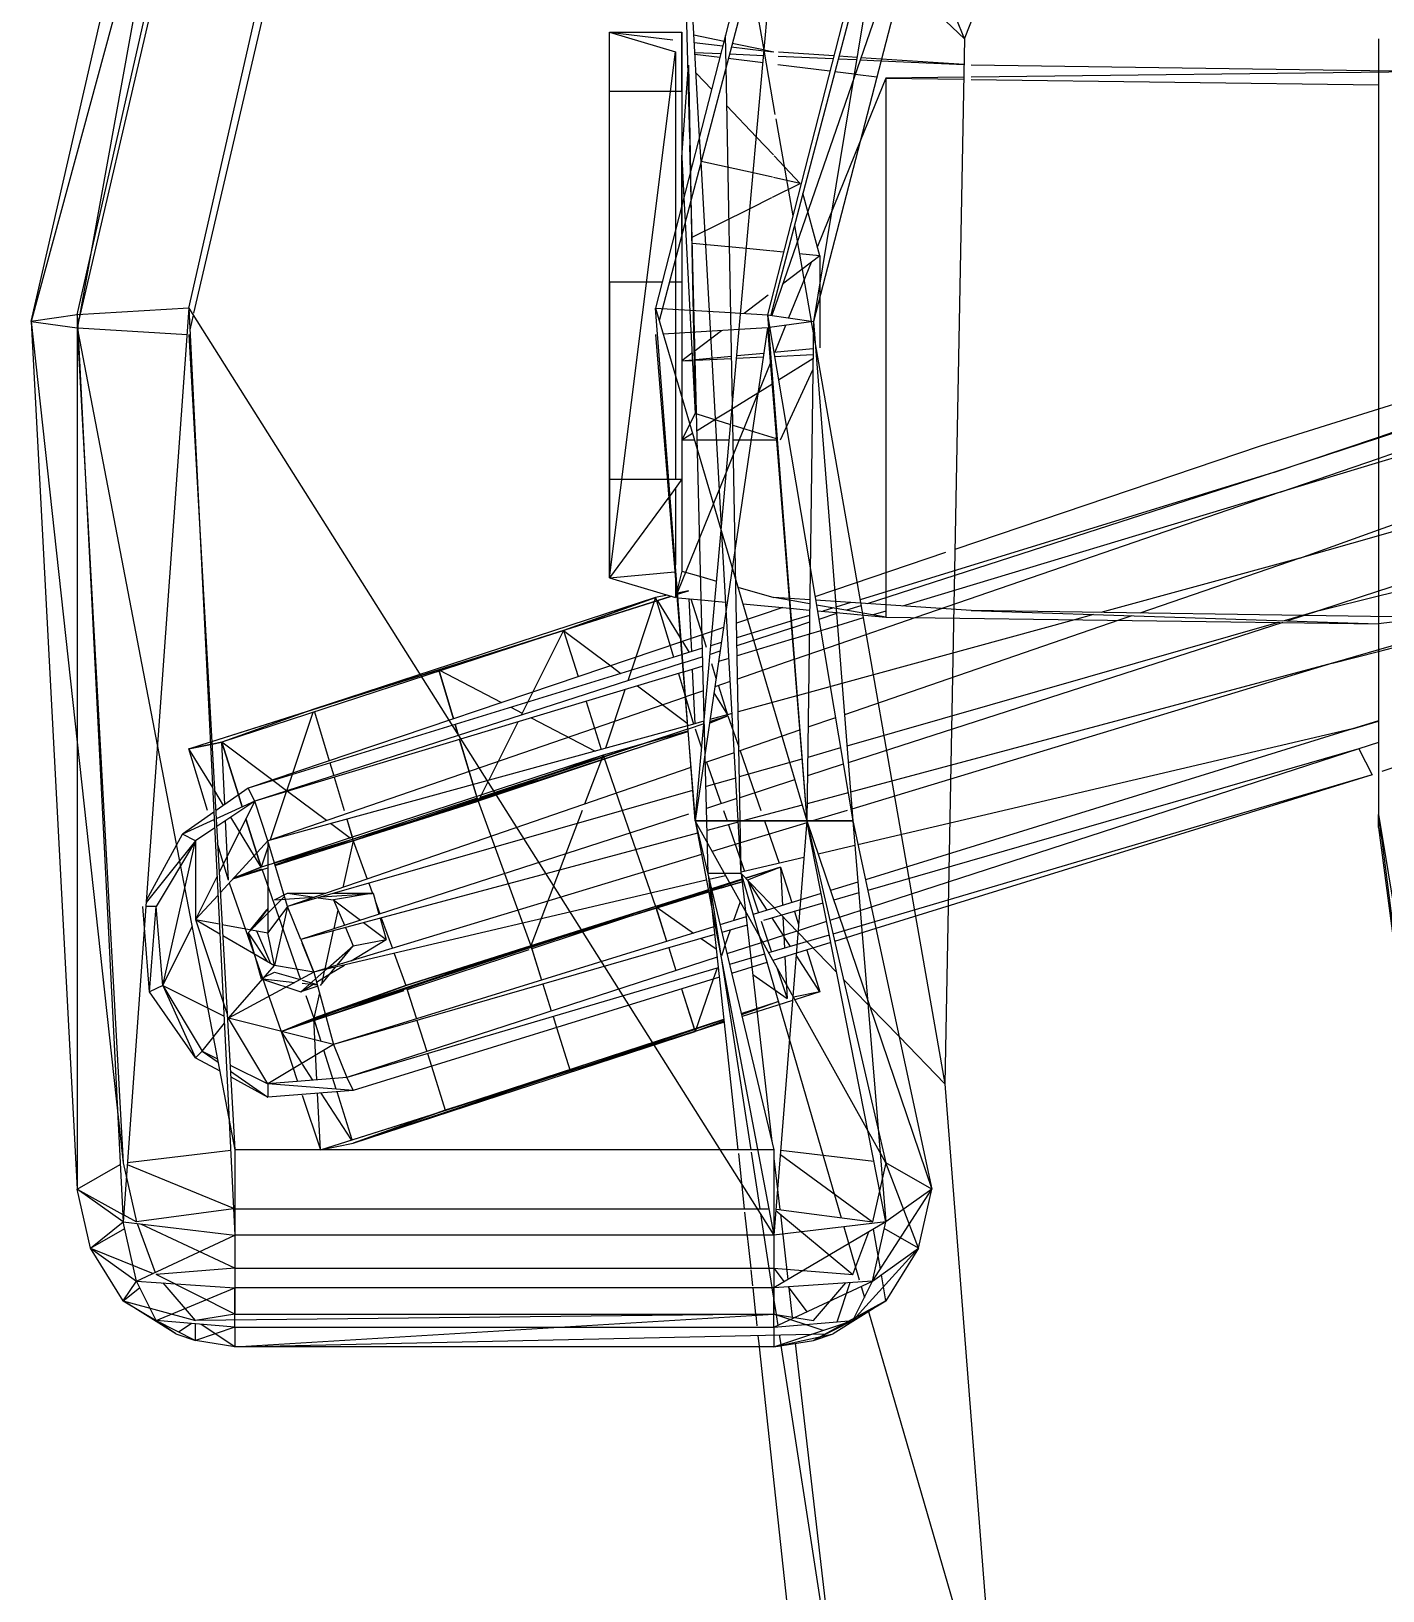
# Model space of a CAD drawing. Header units: millimetres. Extents: x -21051 to 202668, y -15646 to 13691.
# Drawn here: x -11579.2 to -11416, y -6553.3 to -6365 of the extents above; entities that cross this region are included whole.
import ezdxf

# ---------------------------------------------------------------- set-up
doc = ezdxf.new("R2010")
doc.units = ezdxf.units.MM
for name, color, linetype, lineweight in [('A-ANNO-DIMS', 211, 'Continuous', 9), ('A-ANNO-DIMS-100', 211, 'Continuous', 9), ('G-IMPT', 8, 'Continuous', 5), ('I-FURN', 30, 'Continuous', 5)]:
    doc.layers.add(name, color=color, linetype=linetype, lineweight=lineweight)
doc.layers.get('0').off()
doc.layers.get('I-FURN').off()
doc.styles.add('Arial_3', font='arial.ttf', dxfattribs={"height": 100})
doc.dimstyles.new('Arial_1_0', dxfattribs={"dimscale": 304.8, "dimtxt": 102.02594, "dimasz": 0.328084, "dimexe": 0.328084, "dimexo": 0.0625, "dimgap": 0.082021, "dimtad": 1, "dimdec": 0, "dimzin": 0, "dimdsep": 46, "dimtxsty": 'Arial_3', "dimblk1": 'OBLIQUE', "dimblk2": 'OBLIQUE', "dimsah": 1, "dimcen": 0.09, "dimdle": 0.328084, "dimazin": 0, "dimtfac": 1, "dimtdec": 4, "dimtix": 1, "dimtmove": 0, "dimatfit": 3, "dimfxl": 0.492126, "dimfxlon": 1, "dimtvp": 1, "dimtolj": 1, "dimtzin": 0, "dimarcsym": 2})

# ---------------------------------------------------------------- blocks, each defined once
blk = doc.blocks.new('Aeron_Work_Chair_3485 - Aeron Work Chair_dwg-V2-00_Ground floor')
at = {"layer": 'G-IMPT'}
for p, q in [((-95.25, 305.59), (24.61, 338.14)), ((24.61, 338.14), (-92.87, 311.15)), ((23.81, 332.58), (24.61, 338.14)), ((24.61, 338.14), (129.38, 332.58)), ((24.61, 338.14), (25.4, 332.58)), ((24.61, 338.14), (126.21, 327.02)), ((23.81, 332.58), (-95.25, 305.59)), ((-92.87, 311.15), (25.05, 332.52)), ((25.12, 332.52), (-90.49, 305.59)), ((23.02, 319.09), (23.81, 332.58)), ((23.81, 332.58), (133.35, 327.02)), ((23.81, 332.58), (129.38, 332.58)), ((25.4, 332.58), (126.21, 327.02)), ((25.4, 332.5), (26.18, 319.31)), ((25.97, 332.47), (124.62, 313.53)), ((129.38, 332.58), (126.41, 327.38)), ((136.52, 330.99), (129.38, 332.58)), ((129.38, 332.58), (132.44, 327.07)), ((133.35, 327.02), (129.38, 332.58)), ((136.52, 330.99), (133.35, 327.02)), ((136.52, 330.99), (134.15, 326.85)), ((142.88, 327.02), (136.52, 330.99)), ((136.52, 330.99), (139.55, 323.42)), ((136.52, 330.99), (140.49, 325.44)), ((23.02, 319.09), (133.35, 327.02)), ((126.15, 326.51), (124.68, 314.04)), ((126.21, 327.02), (133.35, 325.44)), ((126.41, 326.53), (131.7, 313.69)), ((132.5, 326.96), (133.35, 325.44)), ((140.49, 325.44), (133.35, 327.02)), ((133.35, 327.02), (134.94, 313.53)), ((142.88, 327.02), (140.49, 325.44)), ((142.88, 327.02), (141.29, 325.04)), ((146.84, 320.68), (142.88, 327.02)), ((142.88, 327.02), (145.26, 318.29)), ((142.88, 327.02), (145.26, 323.06)), ((94.49, 324.23), (86.52, 319.88)), ((87.31, 318.29), (94.76, 324.25)), ((105.57, 323.85), (95.25, 324.64)), ((95.25, 323.06), (95.25, 324.28)), ((131.78, 313.69), (133.35, 325.44)), ((133.55, 325.36), (139.43, 323.16)), ((138.91, 313.53), (133.6, 324.9)), ((140.49, 325.44), (134.94, 313.53)), ((145.26, 323.06), (140.49, 325.44)), ((140.49, 325.44), (141.29, 313.53)), ((87.31, 318.29), (95.25, 323.06)), ((104.78, 322.26), (87.31, 318.29)), ((105.57, 323.85), (95.25, 323.06)), ((104.78, 322.26), (95.25, 323.06)), ((104.78, 322.26), (97.66, 318.71)), ((104.78, 322.26), (105.57, 323.85)), ((104.78, 322.26), (112.71, 317.5)), ((104.78, 322.26), (113.51, 318.29)), ((104.78, 322.26), (108.48, 314.84)), ((113.51, 318.29), (105.57, 323.85)), ((138.91, 313.53), (139.7, 323.06)), ((144.46, 313.53), (139.7, 323.06)), ((145.26, 318.29), (140.71, 322.19)), ((145.26, 323.06), (141.29, 313.53)), ((146.05, 313.53), (145.26, 323.06)), ((146.84, 320.68), (145.26, 323.06)), ((145.26, 323.06), (147.64, 318.29)), ((146.62, 320.33), (145.61, 318.82)), ((146.84, 320.68), (147.64, 318.29)), ((23.02, 319.09), (-96.04, 292.1)), ((23.62, 318.49), (-89.69, 292.1)), ((23.02, 319.09), (134.94, 248.44)), ((23.02, 319.09), (134.94, 313.53)), ((25.64, 318.96), (23.87, 318.55)), ((26.19, 319.09), (124.62, 313.53)), ((76.2, 319.09), (75.38, 316.49)), ((76.2, 319.09), (75.38, 316.49)), ((75.68, 316.47), (76.2, 319.09)), ((76.2, 319.09), (75.68, 316.47)), ((83.66, 316.85), (76.2, 319.09)), ((80.9, 316.21), (76.2, 319.09)), ((83.85, 316.07), (86.52, 319.88)), ((84.76, 316.02), (86.52, 319.88)), ((85.76, 315.97), (87.31, 318.29)), ((87.31, 318.29), (86.52, 319.88)), ((87.31, 318.29), (96.84, 318.29)), ((91.61, 315.68), (96.84, 318.29)), ((93.87, 315.57), (96.84, 318.29)), ((96.84, 318.29), (108.37, 314.45)), ((96.84, 318.29), (98.56, 315.34)), ((96.84, 318.29), (97.36, 315.4)), ((112.71, 317.5), (113.51, 318.29)), ((113.51, 318.29), (115.11, 315.36)), ((144.46, 313.53), (145.26, 318.29)), ((144.46, 248.44), (145.26, 318.29)), ((147.64, 318.29), (145.65, 318.29)), ((146.05, 313.53), (147.64, 318.29)), ((148.43, 313.53), (147.64, 318.29)), ((112.71, 317.5), (109.34, 314.8)), ((112.71, 317.5), (113.64, 315.64)), ((112.71, 317.5), (114.07, 315.56)), ((148.43, 313.53), (145.71, 317.61)), ((61.91, 273.84), (75.41, 315.12)), ((75.32, 316.31), (66.68, 288.93)), ((75.32, 316.31), (71.44, 304.01)), ((71.44, 304.01), (75.41, 315.12)), ((71.44, 304.01), (75.41, 315.12)), ((75.41, 315.12), (75.64, 316.3)), ((75.64, 316.3), (75.41, 315.12)), ((75.41, 315.12), (81.78, 313.11)), ((80.04, 308.94), (75.41, 315.12)), ((82.93, 314.76), (75.41, 315.12)), ((81.78, 313.11), (75.41, 315.12)), ((80.96, 311.94), (83.66, 315.8)), ((83.04, 314.91), (81.29, 315.98)), ((82.55, 311.15), (84.66, 315.79)), ((82.55, 311.15), (85.61, 315.73)), ((82.55, 311.15), (91.1, 315.42)), ((92.08, 314.33), (84.89, 314.67)), ((87.31, 309.56), (93.56, 315.28)), ((92.08, 314.33), (87.79, 315.61)), ((97.42, 315.07), (98.42, 309.56)), ((98.76, 314.99), (102.39, 308.77)), ((81.78, 313.11), (83.23, 312.65)), ((83.23, 312.65), (81.78, 313.11)), ((90.49, 310.36), (84.47, 314.03)), ((91.82, 313.7), (90.49, 310.36)), ((90.49, 310.36), (91.82, 313.7)), ((91.9, 313.77), (90.57, 309.56)), ((90.76, 310.32), (91.89, 313.76)), ((91.82, 313.7), (91.07, 311.82)), ((92.39, 314.22), (110.33, 307.97)), ((108.74, 314.33), (102.39, 308.77)), ((103.19, 304.01), (108.74, 314.33)), ((116.68, 309.56), (108.74, 314.33)), ((111.92, 301.62), (108.74, 314.33)), ((114.41, 314.11), (116.68, 309.56)), ((115.12, 314.07), (118.27, 309.56)), ((115.83, 314.03), (118.27, 309.56)), ((124.62, 248.44), (124.62, 313.53)), ((124.62, 313.53), (131.76, 313.53)), ((131.76, 313.53), (131.76, 249.05)), ((131.76, 313.53), (134.94, 313.53)), ((134.94, 313.53), (138.91, 313.53)), ((134.94, 248.44), (134.94, 313.53)), ((134.94, 313.53), (141.29, 313.53)), ((138.91, 313.53), (144.46, 313.53)), ((138.91, 313.53), (138.91, 248.44)), ((146.05, 313.53), (141.29, 313.53)), ((141.29, 248.44), (141.29, 313.53)), ((148.43, 313.53), (144.46, 248.44)), ((144.46, 313.53), (144.46, 248.44)), ((146.05, 313.53), (146.05, 248.44)), ((146.05, 313.53), (148.43, 313.53)), ((148.43, 313.53), (146.86, 242.13)), ((148.43, 248.44), (148.43, 313.53)), ((63.33, 259.72), (80.96, 311.94)), ((64.86, 259.6), (80.96, 311.94)), ((65.89, 259.51), (82.55, 311.15)), ((66.97, 259.43), (82.55, 311.15)), ((82.55, 311.15), (80.96, 311.94)), ((87.31, 309.56), (82.55, 311.15)), ((84.65, 312.2), (90.49, 310.36)), ((90.49, 310.36), (84.65, 312.2)), ((91.07, 311.82), (90.49, 310.36)), ((94.03, 307.55), (97.63, 311.15)), ((95.51, 309.56), (97.63, 311.15)), ((95.66, 309.74), (98.05, 311.64)), ((97.63, 311.15), (98.42, 311.94)), ((98.18, 310.92), (102.13, 309.22)), ((98.42, 311.94), (100.97, 311.22)), ((98.42, 311.94), (101.89, 309.63)), ((101.2, 311.15), (103.98, 310.36)), ((69.97, 259.18), (87.31, 309.56)), ((73.44, 258.9), (87.31, 309.56)), ((81.28, 307.29), (80.04, 308.94)), ((81.4, 307.33), (87.21, 309.26)), ((82.55, 284.16), (90.49, 310.36)), ((87.31, 309.56), (98.42, 309.56)), ((95.25, 307.18), (87.31, 309.56)), ((88.11, 309.56), (90.49, 310.36)), ((90.72, 310.27), (104.06, 305.63)), ((95.25, 307.18), (98.42, 309.56)), ((102.39, 308.77), (98.42, 309.56)), ((103.8, 310), (103.19, 308.77)), ((104, 310.18), (104.43, 306.31)), ((104.03, 310.2), (105.57, 305.59)), ((111.92, 301.62), (116.68, 309.56)), ((115.89, 300.04), (116.68, 309.56)), ((116.68, 309.56), (118.27, 309.56)), ((117.47, 299.24), (116.68, 309.56)), ((117.47, 299.24), (118.27, 309.56)), ((78.49, 258.49), (95.25, 307.18)), ((79.33, 306.64), (81.31, 307.3)), ((81.23, 258.27), (95.25, 307.18)), ((84.88, 302.49), (81.36, 307.19)), ((87.06, 299.87), (89.97, 308.77)), ((87.19, 299.48), (90.22, 308.69)), ((87.31, 299.24), (90.03, 308.75)), ((87.31, 299.24), (90.03, 308.75)), ((87.31, 299.24), (90.03, 308.75)), ((90.29, 308.67), (88.09, 301.71)), ((94.46, 308.77), (93.66, 307.18)), ((93.66, 307.18), (93.66, 302.57)), ((93.66, 307.18), (94.13, 303.92)), ((94.46, 308.77), (94.13, 303.94)), ((95.25, 307.18), (102.39, 308.77)), ((99.22, 305.59), (95.25, 307.18)), ((99.22, 305.59), (95.25, 307.18)), ((110.33, 307.97), (100.01, 277.81)), ((103.19, 304.01), (102.39, 308.77)), ((103.19, 308.77), (104.08, 305.66)), ((110.33, 307.97), (108.74, 304.01)), ((110.33, 307.97), (108.74, 304.01)), ((110.33, 307.97), (108.87, 304)), ((109.02, 303.99), (110.33, 307.97)), ((110.33, 307.97), (109.3, 305.41)), ((110.33, 307.97), (116.38, 305.96)), ((110.33, 307.97), (114.22, 305.46)), ((71.81, 304.13), (79.33, 306.64)), ((84.12, 258.77), (99.22, 305.59)), ((86.4, 257.69), (99.22, 305.59)), ((99.22, 305.59), (103.19, 304.01)), ((103.19, 304.01), (99.68, 305.41)), ((105.57, 305.59), (102.82, 302.46)), ((104.15, 305.41), (104.66, 303.6)), ((104.53, 305.41), (104.73, 303.58)), ((105.57, 305.59), (104.67, 304.14)), ((104.89, 303.54), (105.57, 305.59)), ((109.3, 305.41), (108.74, 304.01)), ((114.3, 305.41), (116.23, 304.16)), ((118.03, 305.41), (124.62, 303.21)), ((57.94, 262.73), (71.44, 304.01)), ((66.68, 288.93), (71.44, 304.01)), ((66.68, 288.93), (71.44, 304.01)), ((71.74, 303.91), (77.65, 302.14)), ((71.74, 303.91), (77.65, 302.14)), ((88.99, 257.2), (103.19, 304.01)), ((92.09, 256.61), (103.19, 304.01)), ((94.19, 303.48), (94.46, 301.62)), ((104.78, 303.21), (102.57, 301.38)), ((103.19, 304.01), (111.92, 301.62)), ((104.39, 303.68), (103.4, 302.06)), ((104.78, 292.89), (108.74, 304.01)), ((104.78, 292.89), (108.74, 304.01)), ((104.78, 292.89), (108.74, 304.01)), ((108.86, 303.97), (104.78, 292.89)), ((108.74, 304.01), (105.26, 293.35)), ((105.44, 293.12), (109, 303.93)), ((105.68, 303.33), (108.74, 304.01)), ((106, 304.96), (108.74, 304.01)), ((108.74, 304.01), (106.92, 298.53)), ((111.54, 303.12), (108.74, 304.01)), ((116.19, 303.63), (108.74, 304.01)), ((111.54, 303.12), (109, 303.93)), ((124.62, 303.21), (110.33, 257.97)), ((124.62, 303.21), (115.09, 273.05)), ((124.62, 303.21), (117.81, 303.55)), ((124.62, 303.21), (123.83, 299.24)), ((124.62, 303.21), (123.83, 299.24)), ((77.92, 302.06), (79.47, 301.6)), ((77.92, 302.06), (79.47, 301.6)), ((79.65, 301.54), (83.66, 300.34)), ((79.65, 301.54), (83.66, 300.34)), ((88.09, 301.71), (82.55, 284.16)), ((87.06, 299.58), (85.24, 302)), ((93.66, 301.64), (93.66, 296.86)), ((93.66, 296.86), (94.46, 301.62)), ((94.08, 303.09), (93.67, 296.93)), ((94.46, 301.62), (97.52, 300.31)), ((94.46, 301.62), (96.89, 298.38)), ((95.68, 301.1), (97.93, 301.6)), ((97.69, 255.69), (111.92, 301.62)), ((98.17, 301.66), (102.79, 302.68)), ((98.64, 255.59), (111.92, 301.62)), ((102.66, 302.27), (100.01, 299.24)), ((103.4, 302.06), (102.32, 300.32)), ((103.08, 302.75), (104.63, 303.09)), ((111.92, 301.62), (115.89, 300.04)), ((117.32, 301.3), (112.61, 302.78)), ((117.32, 301.3), (112.61, 302.78)), ((117.78, 303.16), (123.44, 299.49)), ((76.99, 269.08), (87.06, 299.87)), ((84.7, 300.03), (86.98, 299.34)), ((84.7, 300.03), (87.31, 299.24)), ((87.31, 299.24), (92.95, 300.5)), ((97.78, 300.2), (100.01, 299.24)), ((101.82, 299.51), (99.22, 295.28)), ((102.33, 301.17), (100.01, 299.24)), ((101.36, 255.3), (115.89, 300.04)), ((102.65, 255.16), (115.89, 300.04)), ((115.89, 300.04), (117.47, 299.24)), ((123.41, 299.38), (117.63, 301.2)), ((123.41, 299.38), (117.63, 301.2)), ((73.85, 258.87), (87.31, 299.24)), ((87.31, 299.24), (77.57, 269.45)), ((82.19, 284.27), (87.08, 299.12)), ((82.55, 284.16), (87.31, 299.24)), ((82.55, 284.16), (87.31, 299.24)), ((82.55, 284.16), (87.31, 299.24)), ((87.31, 299.24), (91.94, 297.56)), ((97.18, 297.99), (99.22, 295.28)), ((100.01, 299.24), (99.22, 295.28)), ((106.92, 298.53), (100.01, 277.81)), ((103.78, 255.03), (117.47, 299.24)), ((123.83, 299.24), (110.33, 257.97)), ((115.09, 273.05), (123.83, 299.24)), ((119.86, 288.13), (123.83, 299.24)), ((123.83, 299.24), (119.86, 288.13)), ((92.44, 297.38), (93.67, 296.93)), ((93.66, 296.86), (96.17, 296.15)), ((94.59, 296.6), (96.14, 296.04)), ((96.62, 295.86), (100.31, 294.52)), ((96.65, 296.01), (99.22, 295.28)), ((100.91, 294.3), (104.78, 292.89)), ((105.26, 293.35), (95.25, 262.73)), ((95.86, 263.91), (104.78, 292.89)), ((100.01, 277.81), (104.78, 292.89)), ((100.01, 277.81), (104.78, 292.89)), ((100.01, 277.81), (104.78, 292.89)), ((104.78, 292.89), (100.09, 278.07)), ((100.49, 278.06), (105.31, 292.72)), ((105.08, 292.8), (108.82, 291.62)), ((105.31, 292.72), (108.82, 291.62)), ((109.01, 291.56), (112.75, 290.38)), ((109.01, 291.56), (112.75, 290.38)), ((113.01, 290.29), (114.55, 289.81)), ((113.01, 290.29), (114.55, 289.81)), ((66.68, 288.93), (57.8, 260.82)), ((66.68, 288.93), (61.91, 273.84)), ((61.91, 273.84), (66.68, 288.93)), ((66.68, 288.93), (72.59, 287.15)), ((66.68, 288.93), (70.63, 281.33)), ((72.59, 287.15), (66.68, 288.93)), ((119.86, 288.13), (108.86, 254.49)), ((109.22, 254.45), (119.86, 288.13)), ((114.55, 289.81), (119.86, 288.13)), ((114.55, 289.81), (119.86, 288.13)), ((115.09, 273.05), (119.86, 288.13)), ((115.09, 273.05), (119.86, 288.13)), ((73.27, 286.95), (74.54, 286.56)), ((74.54, 286.56), (73.27, 286.95)), ((75.09, 286.4), (82.07, 284.31)), ((82.55, 284.16), (75.09, 286.4)), ((72.98, 279.38), (80.01, 282.89)), ((74.11, 258.85), (82.55, 284.16)), ((76.99, 269.08), (82.55, 284.16)), ((76.99, 269.08), (82.55, 284.16)), ((78.85, 274.11), (82.08, 283.93)), ((80.21, 282.99), (82.55, 284.16)), ((81.06, 280.12), (82.55, 284.16)), ((82.55, 284.16), (100.01, 277.81)), ((69.35, 277.56), (72.17, 278.97)), ((71.2, 280.22), (71.92, 278.85)), ((79.77, 276.62), (81.06, 280.12)), ((61.91, 273.84), (69.35, 277.56)), ((72.49, 277.75), (76.49, 270.05)), ((83.66, 271.61), (100.01, 277.81)), ((100.01, 277.81), (93.25, 256.39)), ((100.09, 278.07), (95.25, 262.73)), ((100.01, 277.81), (95.25, 262.73)), ((95.25, 262.73), (100.01, 277.81)), ((95.25, 262.73), (100.01, 277.81)), ((96.52, 266), (100.37, 277.7)), ((100.01, 277.81), (104.14, 276.51)), ((100.37, 277.7), (104.14, 276.51)), ((78.85, 274.11), (79.64, 276.26)), ((104.63, 276.35), (107.87, 275.33)), ((104.63, 276.35), (107.87, 275.33)), ((108.54, 275.12), (109.87, 274.7)), ((108.54, 275.12), (109.87, 274.7)), ((61.91, 273.84), (57.94, 262.73)), ((57.94, 262.73), (61.91, 273.84)), ((59.37, 265.78), (61.91, 273.84)), ((61.91, 273.84), (67.5, 272.08)), ((61.91, 273.84), (66.18, 268.16)), ((61.91, 273.84), (67.5, 272.08)), ((76.99, 269.08), (78.85, 274.11)), ((77.22, 269.17), (78.85, 274.11)), ((109.87, 274.7), (115.09, 273.05)), ((109.87, 274.7), (115.09, 273.05)), ((76.99, 269.08), (82.91, 271.33)), ((115.09, 273.05), (110.09, 258.04)), ((115.09, 273.05), (110.33, 257.97)), ((110.33, 257.97), (115.09, 273.05)), ((110.53, 258.61), (115.09, 273.05)), ((70.49, 271.13), (76.29, 269.3)), ((70.49, 271.13), (76.29, 269.3)), ((77.57, 269.45), (74.11, 258.85)), ((-10.32, 268.29), (-10.32, 259.56)), ((-8.04, 268.29), (-10.32, 268.29)), ((-3.18, 268.29), (-10.32, 268.29)), ((-10.32, 268.29), (-7.94, 260.35)), ((-10.32, 268.29), (-9.41, 260.67)), ((52.13, 268.29), (-8.04, 268.29)), ((55.56, 268.29), (-7.94, 260.35)), ((19.84, 268.29), (-3.18, 268.29)), ((-3.18, 268.29), (-3.18, 259.56)), ((19.84, 268.29), (43.66, 268.29)), ((19.84, 268.29), (19.84, 261.92)), ((43.66, 268.29), (55.56, 268.29)), ((43.66, 268.29), (43.66, 261.32)), ((45.82, 261.14), (55.56, 268.29)), ((55.56, 268.29), (52.13, 268.29)), ((55.56, 268.29), (54.85, 260.41)), ((55.56, 268.29), (57.94, 260.35)), ((66.18, 268.16), (67.11, 266.92)), ((69.08, 266.44), (76.15, 268.8)), ((74.07, 258.85), (76.99, 269.08)), ((74.07, 258.85), (76.99, 269.08)), ((75.68, 264.49), (76.99, 269.08)), ((75.68, 264.49), (77.17, 269.02)), ((76.99, 269.08), (83.66, 266.76)), ((57.8, 260.82), (59.37, 265.78)), ((65.16, 265.14), (68.01, 266.09)), ((83.66, 266.76), (95.25, 262.73)), ((57.94, 262.73), (65.16, 265.14)), ((68.62, 264.9), (73.1, 258.93)), ((73.83, 258.87), (75.68, 264.49)), ((93.53, 256.33), (95.86, 263.91)), ((95.49, 262.86), (96.16, 264.89)), ((-38.89, 246.86), (23.02, 262.73)), ((-31.67, 247.5), (24.52, 262.29)), ((84.93, 257.97), (23.02, 262.73)), ((23.02, 262.73), (23.51, 254.39)), ((23.02, 262.73), (46.82, 255.71)), ((25.6, 252.64), (26.14, 261.81)), ((26.19, 262.73), (84.93, 257.97)), ((57.66, 261.3), (57.94, 262.73)), ((57.66, 261.3), (57.94, 262.73)), ((57.94, 262.73), (63.76, 260.99)), ((58.33, 262.5), (62.8, 259.76)), ((58.36, 262.61), (63.76, 260.99)), ((74.07, 258.85), (75.41, 263.52)), ((93.43, 256.35), (95.25, 262.73)), ((93.43, 256.35), (95.25, 262.73)), ((93.8, 258.13), (95.25, 262.73)), ((95.25, 262.73), (93.94, 258.14)), ((93.94, 258.14), (95.43, 262.67)), ((95.25, 262.73), (99.46, 261.4)), ((95.38, 262.54), (98.46, 258.15)), ((95.43, 262.67), (99.46, 261.4)), ((-7.94, 260.35), (13.73, 260.35)), ((13.73, 260.35), (17.15, 260.35)), ((17.15, 260.35), (43.66, 260.35)), ((19.84, 261.06), (19.84, 259.56)), ((43.66, 261.14), (43.66, 259.56)), ((43.66, 259.56), (45.62, 260.99)), ((44.74, 260.35), (53.98, 260.35)), ((50.65, 257.4), (57.31, 260.09)), ((54.77, 259.56), (57.01, 260.12)), ((55.56, 260.35), (57.94, 260.35)), ((57.15, 258.76), (57.41, 260.09)), ((57.15, 258.76), (57.41, 260.09)), ((57.15, 258.76), (57.56, 260.07)), ((57.56, 260.07), (57.15, 258.76)), ((57.97, 260.04), (58.24, 257.21)), ((63.76, 260.99), (65.15, 260.57)), ((63.76, 260.99), (65.15, 260.57)), ((67.13, 259.97), (69.7, 259.2)), ((67.13, 259.97), (69.7, 259.2)), ((100.24, 261.15), (102.98, 260.29)), ((100.24, 261.15), (102.98, 260.29)), ((2.57, 258.6), (-35.72, 259.56)), ((2.3, 257.42), (-35.72, 259.56)), ((-10.32, 259.56), (-8.86, 259.56)), ((-3.18, 259.56), (-10.32, 259.56)), ((-10.01, 258.11), (-9.23, 254.46)), ((-9.09, 258.06), (-8.68, 254.6)), ((-8.86, 259.56), (4.76, 259.56)), ((4.76, 259.56), (-6.35, 258.76)), ((-6.35, 258.76), (6.59, 258.52)), ((-3.18, 259.56), (10.64, 259.56)), ((6.52, 258.5), (3.36, 258.58)), ((4.76, 259.56), (8.93, 259.56)), ((10.64, 259.56), (4.76, 259.56)), ((4.76, 259.56), (10.64, 259.56)), ((4.76, 259.56), (9.66, 259.31)), ((9.8, 258.42), (6.52, 258.5)), ((6.59, 258.52), (9.94, 258.46)), ((8.93, 259.56), (10.64, 259.56)), ((9.66, 259.31), (12.6, 259.15)), ((72.48, 256.85), (9.8, 258.42)), ((9.94, 258.46), (35.72, 257.97)), ((14.13, 259.56), (10.64, 259.56)), ((10.64, 259.56), (14.13, 259.56)), ((10.64, 259.56), (14.13, 259.56)), ((10.64, 259.56), (14.13, 259.56)), ((14.45, 258.3), (10.97, 251.33)), ((12.6, 259.15), (35.72, 257.97)), ((14.13, 259.56), (33.79, 259.56)), ((14.13, 259.56), (38.89, 259.56)), ((14.13, 259.56), (19.84, 259.56)), ((15.08, 259.56), (29.37, 259.56)), ((15.82, 251.77), (15.2, 258.28)), ((19.84, 259.56), (43.66, 259.56)), ((28.44, 258.34), (29.37, 259.56)), ((29.37, 259.56), (29.25, 258.3)), ((29.37, 259.56), (29.31, 258.3)), ((29.37, 259.56), (30.66, 259.56)), ((30.66, 259.56), (38.89, 259.56)), ((33.79, 259.56), (38.89, 259.56)), ((35.72, 257.97), (38.89, 259.56)), ((38.89, 259.56), (38.11, 258.28)), ((38.89, 259.56), (52.56, 259.56)), ((38.89, 259.56), (38.89, 258.05)), ((43.66, 259.56), (54.77, 259.56)), ((52.56, 259.56), (54.77, 259.56)), ((54.77, 259.56), (55.42, 257.28)), ((58.1, 258.72), (62.91, 258.49)), ((58.12, 258.46), (62.4, 257.1)), ((62.44, 257.1), (63.3, 259.63)), ((62.91, 258.49), (64.49, 258.41)), ((63.25, 259.49), (64.57, 258.68)), ((64.08, 257.06), (64.83, 259.51)), ((65.09, 257.04), (65.87, 259.44)), ((66.24, 257.01), (66.94, 259.35)), ((66.63, 258.31), (73.19, 258)), ((69.2, 256.93), (69.95, 259.12)), ((69.99, 259.12), (73.23, 258.15)), ((69.99, 259.12), (73.23, 258.15)), ((72.89, 256.89), (73.42, 258.85)), ((73.2, 256.92), (73.84, 258.82)), ((93.25, 256.39), (93.8, 258.13)), ((93.35, 256.36), (93.94, 258.14)), ((93.94, 258.14), (93.43, 256.35)), ((105.2, 259.59), (110.03, 258.06)), ((105.2, 259.59), (110.33, 257.97)), ((84.93, 257.97), (-38.89, 246.86)), ((-7.69, 254.86), (-7.83, 257.99)), ((-7.26, 254.97), (-7.64, 257.98)), ((-3.38, 255.96), (-5.38, 257.85)), ((5.35, 257.25), (2.3, 257.42)), ((6.68, 250.95), (5.28, 257.23)), ((49.32, 254.77), (5.35, 257.25)), ((25.4, 249.24), (84.93, 257.97)), ((25.73, 254.77), (28.15, 257.96)), ((29.21, 257.93), (28.8, 253.57)), ((29.29, 257.93), (29.08, 253.56)), ((35.78, 257.77), (37.04, 253.67)), ((37.76, 257.72), (36.45, 255.6)), ((38.89, 257.69), (38.89, 253.84)), ((42.71, 254.18), (50.65, 257.4)), ((55.42, 257.28), (55.97, 255.37)), ((58.24, 257.21), (58.39, 255.59)), ((62.04, 255.91), (62.44, 257.1)), ((62.44, 257.09), (63.94, 256.62)), ((64.42, 254.96), (64.81, 256.16)), ((71.96, 253.5), (72.69, 256.17)), ((72.23, 254), (73.13, 256.24)), ((73.13, 256.24), (72.23, 254)), ((72.23, 254), (73.13, 256.24)), ((72.23, 254), (72.96, 256.21)), ((72.23, 254), (72.97, 256.21)), ((91.28, 256.38), (72.48, 256.85)), ((73.82, 257.97), (76.1, 257.18)), ((76.68, 253.23), (77.88, 256.72)), ((77.83, 256.57), (82.84, 254.83)), ((79.74, 253.06), (80.76, 256.64)), ((82.23, 252.92), (83.41, 256.58)), ((84.93, 257.97), (124.62, 248.44)), ((84.93, 244.47), (84.93, 257.97)), ((126.21, 234.95), (84.93, 257.97)), ((84.93, 257.97), (84.93, 244.47)), ((84.93, 257.97), (134.94, 248.44)), ((85.09, 252.76), (86.09, 256.51)), ((91.28, 252.41), (91.28, 256.38)), ((91.54, 254.28), (92.01, 256.27)), ((91.76, 256.33), (124.62, 252.79)), ((92.02, 256.27), (124.62, 251.25)), ((99.11, 257.22), (100.38, 255.4)), ((104.01, 255.77), (110.33, 257.97)), ((110.03, 257.86), (108.9, 254.48)), ((109.08, 254.46), (110.33, 257.97)), ((109.08, 254.46), (110.33, 257.97)), ((109.22, 254.45), (110.33, 257.97)), ((-6.16, 254.22), (-9.92, 254.29)), ((23.51, 254.39), (23.62, 252.47)), ((36.38, 255.5), (35.15, 253.5)), ((46.82, 255.71), (49.85, 254.82)), ((49.85, 254.82), (84.93, 244.47)), ((91.28, 252.41), (50.17, 254.72)), ((58.39, 255.59), (58.52, 254.26)), ((61.58, 254.54), (62.04, 255.91)), ((63.38, 254.81), (63.77, 256.07)), ((65.29, 253.87), (65.68, 255.14)), ((65.93, 255.99), (67.68, 255.44)), ((68.09, 253.72), (68.74, 255.59)), ((68.59, 255.15), (72.11, 254.04)), ((69.45, 255.7), (72.11, 254.07)), ((83.66, 254.54), (84.93, 254.1)), ((87.61, 252.62), (88.61, 255.92)), ((93.13, 256), (91.97, 252.33)), ((91.97, 252.33), (93.13, 256)), ((92.03, 252.33), (93.23, 255.98)), ((92.27, 252.3), (93.31, 255.96)), ((93.31, 255.96), (92.27, 252.3)), ((92.27, 252.3), (93.31, 255.96)), ((92.28, 252.3), (93.06, 254.81)), ((96.49, 251.81), (97.47, 254.96)), ((97.52, 251.69), (98.39, 254.74)), ((98.1, 253.71), (99.96, 254.36)), ((99.96, 254.36), (101.2, 254.79)), ((102.7, 255.31), (104.01, 255.77)), ((-9.01, 253.47), (-8.21, 249.69)), ((-8.55, 253.59), (-8.08, 249.67)), ((-7.46, 249.68), (-7.65, 253.83)), ((-6.61, 249.75), (-7.14, 253.96)), ((34.7, 253.46), (-6.16, 254.22)), ((2.34, 250.56), (-1.44, 254.13)), ((23.62, 252.47), (23.81, 249.24)), ((25.4, 249.24), (25.6, 252.64)), ((28.74, 252.93), (28.43, 249.68)), ((29.05, 252.95), (28.9, 249.75)), ((35.12, 253.45), (32.17, 248.7)), ((91.28, 252.41), (34.7, 253.46)), ((37.12, 253.42), (38.73, 248.17)), ((37.53, 252.08), (38.89, 252.63)), ((38.89, 252.63), (42.71, 254.18)), ((38.89, 253.38), (38.89, 248.16)), ((56.7, 252.8), (57.94, 248.44)), ((59.16, 247.38), (61.05, 252.97)), ((60.8, 246.41), (62.81, 252.94)), ((61.64, 246.34), (63.77, 252.92)), ((62.99, 246.23), (65, 252.9)), ((65.45, 246.03), (67.79, 252.85)), ((69.82, 245.68), (71.76, 252.77)), ((72.23, 254), (75.98, 252.7)), ((73.97, 245.35), (76.5, 252.69)), ((76.44, 252.53), (83.66, 250.02)), ((77.45, 245.07), (79.61, 252.63)), ((79.97, 245.94), (82.12, 252.58)), ((85.14, 244.49), (87.56, 252.48)), ((85.4, 253.94), (89.51, 252.51)), ((89.33, 244.82), (91.11, 252.42)), ((89.71, 252.44), (91.01, 251.99)), ((91.28, 252.41), (103.18, 240.88)), ((91.28, 252.41), (123.64, 248.68)), ((91.28, 252.41), (132.85, 240.32)), ((94.69, 252.53), (96.96, 253.32)), ((99.64, 249.98), (100.98, 254.12)), ((101.01, 249.58), (102.26, 253.81)), ((102.01, 249.29), (103.33, 253.55)), ((108.17, 252.39), (106.71, 247.92)), ((108.2, 252.38), (106.72, 247.92)), ((106.74, 247.91), (108.33, 252.35)), ((106.74, 247.91), (108.33, 252.35)), ((125.09, 252.74), (131.76, 252.02)), ((-17.3, 251.29), (-7.89, 249.64)), ((4.51, 248.5), (2.34, 250.56)), ((7.2, 248.61), (6.68, 250.95)), ((10.97, 251.33), (9.65, 248.7)), ((16.09, 248.94), (15.82, 251.77)), ((21.44, 249.15), (23.65, 252.05)), ((33.41, 250.41), (37.53, 252.08)), ((58.71, 252.21), (59.24, 246.53)), ((83.02, 245.04), (84.93, 252.19)), ((91.83, 251.89), (90.49, 247.65)), ((90.49, 247.65), (91.83, 251.89)), ((90.49, 247.65), (91.8, 251.65)), ((90.49, 247.65), (92.08, 251.62)), ((90.49, 247.65), (92.08, 251.62)), ((90.49, 247.65), (92.08, 251.62)), ((92.11, 251.61), (96.03, 250.3)), ((92.11, 251.61), (96.03, 250.3)), ((95.71, 249.27), (92.15, 251.57)), ((93.69, 242.75), (96.23, 250.97)), ((103.46, 251.01), (106.36, 246.86)), ((106.61, 246.2), (108.54, 252.3)), ((106.61, 246.2), (108.54, 252.3)), ((124.92, 251.21), (131.76, 250.15)), ((132.15, 251.98), (138.91, 251.25)), ((139.14, 251.23), (141.04, 251.02)), ((141.29, 251), (144.46, 250.65)), ((144.6, 250.64), (145.9, 250.5)), ((-38.1, 233.36), (23.81, 249.24)), ((-36.51, 227.81), (23.89, 248.71)), ((-34.93, 233.36), (23.87, 248.83)), ((-8.19, 249.61), (-7.94, 248.44)), ((-8.08, 249.62), (-7.94, 248.44)), ((-7.89, 249.64), (-0.36, 248.32)), ((9.61, 248.61), (7.94, 245.27)), ((16.25, 247.3), (16.1, 248.87)), ((23.81, 249.24), (24.61, 243.68)), ((23.81, 249.24), (84.93, 238.92)), ((23.81, 249.24), (84.93, 244.47)), ((24.61, 243.68), (25.36, 248.98)), ((25.4, 249.24), (84.93, 244.47)), ((29.67, 248.9), (33.17, 250.32)), ((84.93, 249.58), (90.03, 247.81)), ((94.87, 242.52), (96.94, 249.7)), ((98.76, 247.29), (96.64, 248.66)), ((97.02, 249.97), (100.76, 248.72)), ((97.02, 249.97), (100.76, 248.72)), ((98.24, 245.67), (99.58, 249.8)), ((98.7, 241.77), (100.86, 249.08)), ((132.38, 250.06), (138.91, 249.05)), ((138.96, 249.05), (141.26, 248.69)), ((141.29, 248.69), (144.5, 248.19)), ((147.04, 250.38), (148.37, 250.23)), ((148.43, 250.23), (194.47, 245.27)), ((-7.46, 241.22), (-7.9, 247.91)), ((-7.09, 241.31), (-7.39, 247.93)), ((-5.61, 241.69), (-6.39, 247.97)), ((0.16, 248.23), (11.87, 246.18)), ((7.94, 245.27), (4.62, 248.41)), ((7.94, 245.27), (7.22, 248.51)), ((16.67, 242.89), (20.11, 247.41)), ((25.09, 247.04), (28.3, 248.34)), ((28.31, 248.48), (27.86, 243.72)), ((28.84, 248.39), (28.62, 243.73)), ((31.68, 247.91), (29.1, 243.74)), ((38.89, 247.65), (30.46, 243.76)), ((58.27, 246.61), (57.94, 248.44)), ((58.07, 246.62), (57.94, 248.44)), ((84.93, 244.47), (134.94, 248.44)), ((90.49, 247.65), (94.78, 246.29)), ((90.49, 247.65), (95.13, 247.42)), ((96.51, 247.35), (100.3, 247.16)), ((100.08, 246.44), (98.86, 247.23)), ((99.62, 241.59), (101.78, 248.57)), ((101.33, 247.11), (106.36, 246.86)), ((102.62, 248.1), (106.36, 246.86)), ((102.62, 248.1), (106.36, 246.86)), ((124.62, 248.44), (131.76, 248.44)), ((126.04, 236.39), (124.71, 247.63)), ((125.19, 247.67), (133.35, 236.54)), ((125.68, 248.44), (131.86, 247.73)), ((131.76, 248.44), (134.94, 248.44)), ((131.8, 248.19), (133.35, 236.54)), ((131.96, 248.21), (139.7, 238.92)), ((132.41, 247.67), (140.3, 246.76)), ((133.35, 234.95), (134.94, 248.44)), ((133.35, 234.95), (141.29, 248.44)), ((134.94, 248.44), (138.91, 248.44)), ((134.94, 248.44), (141.29, 248.44)), ((138.91, 248.44), (144.46, 248.44)), ((138.91, 248.44), (140.56, 247.2)), ((138.91, 248.44), (139.7, 238.92)), ((146.05, 248.44), (140.49, 236.54)), ((140.49, 236.54), (141.29, 248.44)), ((141.17, 246.74), (144.2, 244.47)), ((146.05, 248.44), (141.29, 248.44)), ((146.45, 242.49), (144.46, 248.44)), ((144.46, 248.44), (145.26, 243.68)), ((144.55, 248.19), (145.84, 247.99)), ((146.05, 248.44), (145.26, 238.92)), ((148.43, 248.44), (145.26, 238.92)), ((146.05, 248.44), (148.43, 248.44)), ((146.99, 247.81), (148.16, 247.63)), ((148.43, 248.44), (147.16, 242.73)), ((148.43, 248.44), (147.64, 243.68)), ((148.25, 247.62), (194.47, 240.51)), ((16.67, 242.89), (9.11, 244.95)), ((13.01, 245.98), (24.57, 243.95)), ((16.67, 242.89), (16.43, 245.38)), ((17.49, 243.96), (24.18, 246.67)), ((58.23, 244.12), (58.07, 246.57)), ((58.71, 244.13), (58.28, 246.55)), ((59.24, 246.48), (59.46, 244.14)), ((60.1, 244.15), (60.78, 246.36)), ((60.94, 244.16), (61.63, 246.29)), ((61.35, 240.78), (62.98, 246.19)), ((63.58, 240.6), (65.44, 245.99)), ((68.32, 240.23), (69.81, 245.65)), ((95.86, 245.95), (97.41, 245.47)), ((97.07, 242.09), (98.19, 245.53)), ((105.57, 242.89), (101.13, 245.76)), ((105.57, 242.89), (106.21, 246.1)), ((105.57, 242.89), (106.21, 246.1)), ((105.57, 242.89), (106.53, 245.92)), ((105.57, 242.89), (106.53, 245.92)), ((141.31, 246.64), (144.83, 246.23)), ((148, 245.87), (194.47, 240.51)), ((-38.1, 233.36), (24.61, 243.68)), ((-36.51, 227.81), (24.61, 243.68)), ((2.83, 238.02), (15.57, 243.19)), ((24.61, 243.68), (84.93, 244.47)), ((24.61, 243.68), (84.93, 238.92)), ((24.64, 243.94), (27.33, 243.47)), ((27.33, 243.47), (116.68, 227.81)), ((57.05, 241.12), (57.85, 243.49)), ((58.44, 241.01), (58.28, 243.42)), ((59.27, 240.94), (58.85, 243.32)), ((59.55, 243.2), (59.77, 240.91)), ((59.89, 240.9), (60.58, 243.03)), ((72.48, 241.02), (73.62, 244.33)), ((76.11, 240.41), (77.25, 244.37)), ((78.08, 240.07), (79.48, 244.4)), ((81.54, 239.49), (82.86, 244.45)), ((83.66, 239.62), (84.93, 243.8)), ((84.93, 244.47), (84.93, 238.92)), ((84.93, 244.47), (129.38, 229.39)), ((84.93, 244.47), (126.21, 234.95)), ((84.93, 238.92), (84.93, 244.47)), ((133.35, 234.95), (84.93, 244.47)), ((87.89, 238.68), (88.93, 243.12)), ((100.52, 244.48), (105.57, 242.89)), ((145.26, 243.68), (140.71, 239.78)), ((142.88, 234.95), (147.64, 243.68)), ((145.26, 238.92), (147.64, 243.68)), ((147.64, 243.68), (146.84, 241.3)), ((-5.24, 238.77), (-5.53, 241.1)), ((16.67, 242.89), (21.55, 242.89)), ((21.55, 242.89), (27.78, 242.89)), ((52.53, 227.73), (57.05, 241.12)), ((59.21, 241.26), (59.61, 242.55)), ((92.31, 238.31), (93.34, 241.62)), ((93.62, 238.21), (94.5, 241.23)), ((95.32, 236.69), (96.95, 241.7)), ((97.1, 236.31), (98.58, 241.33)), ((97.93, 236.13), (99.47, 241.12)), ((142.88, 234.95), (146.84, 241.3)), ((147.16, 242.73), (146.84, 241.3)), ((-7.27, 238.44), (-7.41, 240.6)), ((-6.97, 238.49), (-7.06, 240.69)), ((59.53, 224.63), (58.44, 241.01)), ((58.56, 239.15), (59.12, 240.96)), ((58.93, 237.93), (59.49, 239.67)), ((60.33, 234.95), (59.27, 240.94)), ((59.77, 240.91), (60.33, 234.95)), ((60.37, 231.29), (63.58, 240.6)), ((60.41, 237.67), (61.35, 240.78)), ((60.63, 212.14), (68.32, 240.23)), ((60.7, 206.79), (72.11, 239.93)), ((60.96, 187.54), (75.89, 239.63)), ((60.96, 187), (77.89, 239.47)), ((65.88, 180.98), (81.46, 239.19)), ((104.02, 240.07), (107.08, 237.1)), ((133.94, 240), (140.32, 238.14)), ((145.41, 240.82), (140.67, 239.24)), ((-7.07, 235.45), (-7.24, 237.94)), ((-6.83, 235.52), (-6.95, 238.04)), ((-4.9, 236.02), (-5.22, 238.64)), ((-4.76, 234.95), (2.83, 238.02)), ((42.86, 188.12), (58.23, 238.05)), ((65.88, 180.98), (83.49, 239.03)), ((73.82, 178.59), (87.8, 238.3)), ((73.82, 178.59), (92.03, 237.4)), ((84.93, 238.92), (129.38, 229.39)), ((84.93, 238.92), (133.35, 234.95)), ((139.7, 238.92), (134.55, 236.99)), ((145.26, 238.92), (136.52, 230.98)), ((145.26, 238.92), (140.49, 236.54)), ((141.13, 237.9), (142.46, 237.52)), ((145.26, 238.92), (142.88, 234.95)), ((-6.41, 225.48), (-7.07, 235.45)), ((-6.39, 225.48), (-6.83, 235.52)), ((42.86, 188.12), (58.69, 237.2)), ((59.59, 234.95), (60.05, 236.48)), ((76.2, 177.8), (93.31, 237.12)), ((76.2, 177.8), (95.32, 236.69)), ((79.37, 176.21), (97.1, 236.31)), ((79.37, 176.21), (97.93, 236.13)), ((107.31, 236.88), (110.97, 233.34)), ((126.21, 234.95), (133.35, 236.54)), ((140.49, 236.54), (129.38, 229.39)), ((140.49, 236.54), (133.35, 234.95)), ((139.02, 235.59), (134.2, 236.4)), ((140.49, 236.54), (136.52, 230.98)), ((142.88, 234.95), (139.73, 235.47)), ((144.17, 237.02), (197.64, 221.46)), ((-4.88, 225.51), (-4.76, 234.95)), ((-4.76, 234.95), (60.33, 234.95)), ((-4.76, 234.95), (-4.64, 225.52)), ((60.33, 234.95), (61.12, 175.42)), ((136.52, 230.98), (126.21, 234.95)), ((129.38, 229.39), (126.21, 234.95)), ((129.38, 229.39), (133.35, 234.95)), ((136.52, 230.98), (134.15, 235.13)), ((136.52, 230.98), (142.88, 234.95)), ((-16.66, 232.96), (-9.53, 225.42)), ((45.24, 187.32), (58.98, 232.91)), ((110.97, 233.34), (116.68, 227.81)), ((-9.53, 225.42), (-23.59, 231.16)), ((45.24, 187.32), (60.37, 231.29)), ((136.52, 230.98), (129.38, 229.39)), ((-9.53, 225.42), (116.68, 227.81)), ((-9.53, 225.42), (116.68, 227.81)), ((39.69, 189.71), (52.14, 226.59)), ((116.68, 227.81), (197.64, 221.46)), ((116.68, 227.81), (197.64, 221.46)), ((-9.53, 225.42), (-60.33, 205.58)), ((-9.53, 225.42), (-60.33, 205.58)), ((-5.56, 169.07), (-6.35, 224.63)), ((-5.56, 169.07), (-4.89, 224.63)), ((-4.62, 224.63), (-3.97, 175.42)), ((59.53, 224.63), (61.12, 175.42)), ((60.3, 171.06), (59.53, 224.63)), ((60.01, 209.87), (60.63, 212.14)), ((53.18, 184.94), (59.76, 208.95)), ((60.16, 205.21), (60.7, 206.79)), ((53.18, 184.94), (59.82, 204.24)), ((35.19, 175.42), (39.69, 189.71)), ((42.86, 188.12), (38.57, 175.42)), ((38.69, 175.42), (42.86, 188.12)), ((45.24, 187.32), (41.14, 175.42)), ((41.63, 175.42), (45.24, 187.32)), ((59.53, 182.56), (60.75, 186.82)), ((53.18, 184.94), (49.77, 175.42)), ((50.49, 175.42), (53.18, 184.94)), ((59.53, 182.56), (60.76, 186.39)), ((57.19, 175.42), (59.53, 182.56)), ((59.53, 182.56), (57.75, 175.42)), ((64.26, 175.42), (65.88, 180.98)), ((65.88, 180.98), (64.45, 175.42)), ((72.83, 175.42), (73.82, 178.59)), ((73.82, 178.59), (72.87, 175.42)), ((75.45, 175.42), (76.2, 177.8)), ((76.2, 177.8), (79.37, 176.21)), ((-9.53, 175.42), (-5.65, 175.42)), ((-9.53, 175.42), (-5.65, 175.42)), ((-5.65, 175.42), (60.23, 175.42)), ((-5.48, 175.42), (60.23, 175.42)), ((-3.97, 175.42), (60.23, 175.42)), ((34.22, 172.34), (35.19, 175.42)), ((38.57, 175.42), (37.59, 172.55)), ((37.75, 172.55), (38.69, 175.42)), ((41.14, 175.42), (40.2, 172.7)), ((40.82, 172.74), (41.63, 175.42)), ((49.77, 175.42), (47.49, 169.07)), ((48.69, 169.07), (50.49, 175.42)), ((55.1, 169.07), (57.19, 175.42)), ((57.75, 175.42), (56.16, 169.07)), ((60.23, 175.42), (84.14, 175.42)), ((60.33, 169.07), (61.12, 175.42)), ((60.6, 162.9), (64.26, 175.42)), ((61.12, 175.42), (83.66, 175.42)), ((64.45, 175.42), (61.52, 164.04)), ((84.14, 175.42), (85.73, 175.42)), ((85.73, 175.42), (84.14, 175.42)), ((84.14, 175.42), (142.08, 165.89)), ((84.14, 175.42), (134.14, 169.07)), ((85.73, 175.42), (134.14, 169.07)), ((85.73, 175.42), (86.93, 175.06)), ((77.08, 169.44), (78.97, 175.02))]:
    blk.add_line(p, q, dxfattribs=at)
blk = doc.blocks.new('Aeron_Work_Chair_3485 - Aeron_Work_Chair_3485-V3-00_Ground floor')
at = {"extrusion": (0, 0, -1), "zscale": -1, "rotation": 180}
blk.add_blockref('Aeron_Work_Chair_3485 - Aeron Work Chair_dwg-V2-00_Ground floor', (5.18, -12.1), dxfattribs=at)
blk = doc.blocks.new('DIMBLOCK148-00_Ground floor')
at = {"layer": 'A-ANNO-DIMS-100', "transparency": 16777216}
for p, q in [((-11403.82, -5556.53), (-11453.82, -5506.53)), ((-11403.82, -5556.53), (-11503.82, -5556.53)), ((-11403.82, -5556.53), (-11403.82, -8676.53)), ((-11403.82, -5556.53), (-11353.82, -5606.53)), ((-11403.82, -5556.53), (-11253.82, -5556.53)), ((-11403.82, -8676.53), (-11453.82, -8626.53)), ((-11403.82, -8676.53), (-11503.82, -8676.53)), ((-11403.82, -8676.53), (-11353.82, -8726.53)), ((-11403.82, -8676.53), (-11253.82, -8676.53))]:
    blk.add_line(p, q, dxfattribs=at)
at = {"layer": 'A-ANNO-DIMS-100', "color": 0, "transparency": 16777216, "insert": (-11558.64, -7270.35), "char_height": 100, "width": 369.1769, "attachment_point": 1, "rotation": 90, "line_spacing_factor": 0.941778, "style": 'Arial_3'}
blk.add_mtext('3120', dxfattribs=at)
blk = doc.blocks.new('_Oblique')
at = {"color": 0, "linetype": 'ByBlock', "lineweight": -2}
blk.add_line((-0.5, -0.5), (0.5, 0.5), dxfattribs=at)

msp = doc.modelspace()

# ---------------------------------------------------------------- block references
at = {"layer": 'I-FURN', "color": 254, "rotation": 269.9999999999999}
msp.add_blockref('Aeron_Work_Chair_3485 - Aeron_Work_Chair_3485-V3-00_Ground floor', (-11229.01, -6380.62), dxfattribs=at)

# ---------------------------------------------------------------- dimensions: what is measured, and where the dimension line sits
at = {"layer": 'A-ANNO-DIMS'}
dim = msp.add_linear_dim(base=(-11403.82, -8676.53), p1=(-11253.82, -5556.53), p2=(-11253.82, -8676.53), angle=90, dimstyle='Arial_1_0', override={"dimpost": '<>', "dimfxl": 3120}, dxfattribs=at)
dim.commit()
dim.dimension.update_dxf_attribs({"geometry": 'DIMBLOCK148-00_Ground floor', "text_midpoint": (-11479.91, -7116.53)})

doc.saveas('drawing.dxf')
